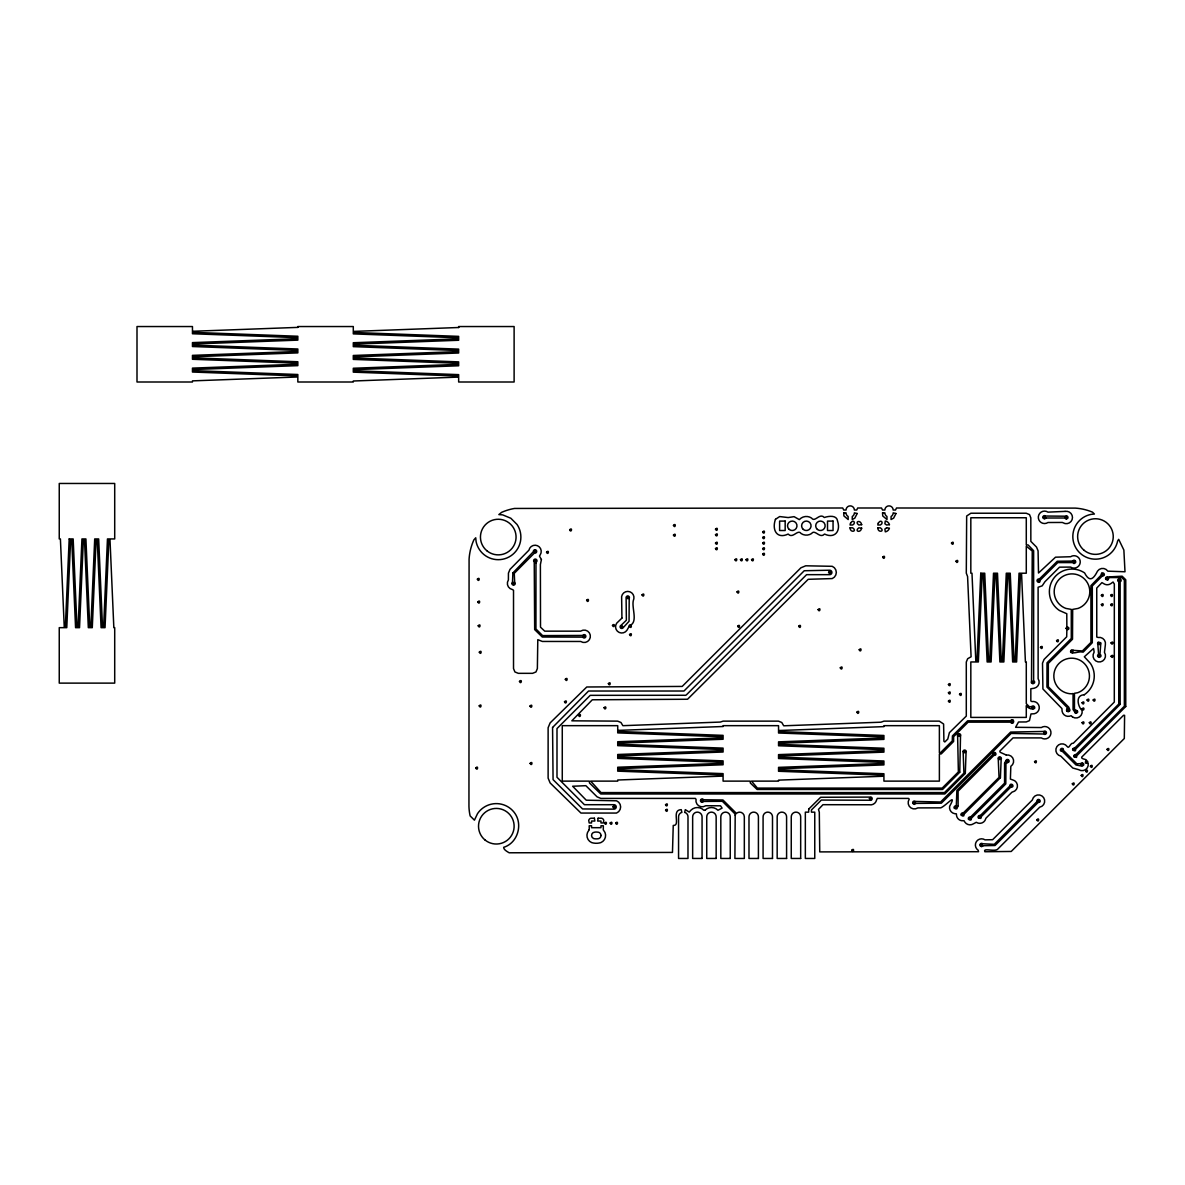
<?xml version="1.0" encoding="UTF-8"?>
<svg xmlns="http://www.w3.org/2000/svg" width="1185" height="1185" viewBox="0 0 1185 1185"><rect width="100%" height="100%" fill="white"/><g stroke="black" fill="none" stroke-linecap="round" stroke-linejoin="round"><path stroke-width="1.5" d="M704.897 810.318L703.875 810.259A9.139 9.139 0 0 0 690.899 810.214L689.226 812.095L685.285 809.651L684.678 812.421L685.626 812.762A4.71 4.71 0 0 1 687.996 816.85L687.981 858.458L678.561 858.458L678.561 816.865A4.71 4.71 0 0 1 680.916 812.762L681.864 812.421L681.256 809.651C670.903 809.947 681.049 825.812 673.243 825.441L672.473 852.43L509.18 852.785C507.447 851.763 503.507 849.704 503.669 847.319C517.312 843.202 522.926 825.397 515.134 813.68A22.619 22.619 0 0 0 477.525 813.636L474.43 820.168L470.149 815.932A48.378 48.378 0 0 1 468.949 806.259L469.082 559.202A54.88 54.88 0 0 1 473.882 539.871L475.733 537.797L476.074 541.456A22.619 22.619 0 0 0 506.899 557.972A22.619 22.619 0 0 0 517.075 524.511L510.839 518.26L502.692 514.883L498.855 514.586L501.714 512.305A54.88 54.88 0 0 1 514.468 508.454L842.698 507.995L843.735 510.024L846.046 510.024A4.162 4.162 0 0 1 850.208 505.876A4.162 4.162 0 0 1 854.37 510.024L856.681 510.024L857.703 507.995L881.521 507.995L882.544 510.024L884.869 510.024A4.147 4.147 0 0 1 889.017 505.876A4.147 4.147 0 0 1 893.164 510.024L895.504 510.024L896.527 507.995L1075.388 508.113A53.192 53.192 0 0 1 1092.496 512.157L1094.392 514.023L1091.044 514.379A22.619 22.619 0 0 0 1072.869 538.02A22.619 22.619 0 0 0 1093.948 559.127A22.619 22.619 0 0 0 1117.618 540.997L1118.684 539.323L1123.869 550.062L1124.995 571.777L1107.827 571.155A6.221 6.221 0 0 0 1097.488 571.155C1093.755 578.532 1089.756 582.99 1084.571 572.888A22.619 22.619 0 0 0 1053.184 579.109A22.619 22.619 0 0 0 1059.405 610.482L1066.781 613.726L1066.855 626.791L1068.603 627.561A1.659 1.659 0 0 1 1068.603 629.235L1066.855 630.02L1066.693 636.804L1044.059 659.438L1042.504 663.185L1042.918 688.974L1061.908 708.541L1062.115 711.356A6.221 6.221 0 0 0 1069.418 716.244L1071.166 715.71L1072.514 716.955M1101.576 573.333L1101.102 575.169L1090.926 585.642L1090.926 642.418L1082.394 650.95L1073.343 650.358M1071.181 650.358L1070.81 650.802A1.659 1.659 0 0 0 1070.81 652.476C1074.173 654.076 1078.987 650.906 1083.179 652.135L1092.303 642.714L1092.303 585.938L1102.08 576.177L1104.094 575.436A1.659 1.659 0 0 0 1104.094 573.777L1103.724 573.333A1.659 1.659 0 0 0 1101.591 573.333M1066.767 709.311L1067.522 707.889L1046.947 687.078L1047.007 662.83L1071.284 638.493L1071.284 609.386L1065.893 608.423A17.819 17.819 0 0 1 1057.701 581.05A17.819 17.819 0 0 1 1086.275 581.05A17.819 17.819 0 0 1 1078.083 608.423L1072.677 609.386L1072.514 639.219L1048.325 663.407L1048.325 686.737L1068.707 707.104L1069.655 709.311A1.659 1.659 0 0 1 1069.655 710.985L1068.218 711.815L1066.767 710.985M1013.056 722.746L1013.427 722.302A1.703 1.703 0 0 0 1013.427 720.628L1013.056 720.184M980.321 815.561L1009.635 786.262L1010.183 784.618A1.659 1.659 0 0 1 1012.331 784.633L1012.701 785.062A1.659 1.659 0 0 1 1012.701 786.736L1010.494 787.373L981.298 816.569L980.824 818.405L978.306 817.961A1.659 1.659 0 0 1 978.306 816.287L978.677 815.843A1.659 1.659 0 0 1 980.306 815.561M1006.213 755.008L1000.184 752.297L999.799 751.142L1013.027 737.899L1041.304 737.899A6.221 6.221 0 0 0 1049.421 736.833A6.221 6.221 0 0 0 1049.436 728.642A6.221 6.221 0 0 0 1041.319 727.546L1015.589 727.309L1018.537 721.991L1026.225 721.946L1029.439 720.658L1030.994 713.933L1034.253 713.755A6.221 6.221 0 0 0 1039.156 706.453A6.221 6.221 0 0 0 1031.854 701.55L1030.832 701.002L1030.832 688.766L1034.149 688.248A6.221 6.221 0 0 0 1038.134 678.709L1038.104 587.271L1042.193 585.834L1044.963 581.687L1059.523 567.156L1070.573 567.082A6.221 6.221 0 0 0 1078.706 566.015A6.221 6.221 0 0 0 1078.72 557.824A6.221 6.221 0 0 0 1070.603 556.728L1055.524 557.187L1038.504 573.007L1038.075 550.832L1036.519 547.085L1030.846 541.382L1030.817 517.83L1029.528 514.601L1026.21 513.224L970.9 513.224L966.664 516.008L966.293 573.155L967.582 576.532L971.093 656.771L967.671 658.712L966.293 662.03L966.293 716.096L949.392 732.671L947.778 739.07L944.83 741.958L943.912 741.292L943.601 724.02L939.305 721.132L883.995 721.132L880.929 722.198L783.715 725.798L781.789 722.509L778.486 721.132L723.161 721.132L720.302 722.065L622.866 725.679L620.97 722.509L617.652 721.132L571.851 720.821L592.307 699.787L687.537 699.254L808.214 579.302L832.226 578.576A6.636 6.636 0 0 0 832.226 566.312L805.741 565.793L800.912 567.793L682.19 686.426L586.768 686.989L550.121 722.909L548.122 727.738L548.122 778.13L550.121 782.944L580.961 813.058L616.541 813.058A6.636 6.636 0 0 0 616.541 800.793L586.249 800.201L572.666 786.247L585.879 785.685L597.092 796.853L600.825 798.409L695.373 798.409L696.039 799.312A6.221 6.221 0 0 0 703.342 806.704L705.801 805.726L720.524 805.8L722.095 808.126L717.962 810.259A9.139 9.139 0 0 0 704.986 810.214M1084.201 694.81C1075.106 694.958 1077.817 706.571 1082.083 710.57A6.221 6.221 0 0 1 1072.514 716.955M1084.201 694.795A22.619 22.619 0 0 0 1090.467 663.437L1084.334 656.786L1093.562 648.447L1094.14 652.076L1093.162 654.55A6.221 6.221 0 0 0 1100.465 661.867A6.221 6.221 0 0 0 1104.464 652.342L1105.368 644.788A6.221 6.221 0 0 0 1098.065 637.471L1096.762 637.026L1096.747 588.056L1101.946 582.605L1103.798 583.716A6.221 6.221 0 0 0 1110.7 583.716L1113.056 582.013L1114.33 584.042L1114.3 702.083L1073.299 743.262C1070.396 742.225 1069.122 749.616 1067.226 746.58A6.221 6.221 0 0 0 1056.901 746.58A6.221 6.221 0 0 0 1060.812 756.134L1072.81 768.043L1078.617 769.643A6.221 6.221 0 0 0 1088.171 765.688L1088.171 763.481L1085.623 763.081A1.659 1.659 0 0 1 1085.623 761.422C1089.385 758.8 1080.838 759.778 1081.638 757.185L1123.543 715.281L1124.595 715.325L1124.313 738.492L1011.22 851.467L984.868 851.734C982.469 847.231 995.948 852.637 998.244 848.608L1039.704 807.192A6.221 6.221 0 0 0 1043.659 797.653A6.221 6.221 0 0 0 1033.335 797.638L1032.268 800.068L992.645 839.691L985.046 839.854A6.221 6.221 0 0 0 976.425 841.557A6.221 6.221 0 0 0 978.129 850.193L978.588 851.704L819.739 851.896L819.309 812.214L818.465 809.429L822.968 804.689L869.286 804.763A6.221 6.221 0 0 0 876.604 799.875L877.3 798.409L908.495 798.409L909.191 799.149L908.273 801.49A6.221 6.221 0 0 0 917.812 807.903L940.801 807.844C946.785 805.193 957.302 791.965 949.644 806.318A6.221 6.221 0 0 0 954.517 813.636L956.369 813.843L956.576 815.784A6.221 6.221 0 0 0 961.45 820.672L964.101 820.761L964.827 822.079A6.221 6.221 0 0 0 973.448 823.797L976.292 822.301A6.221 6.221 0 0 0 984.928 820.583L985.979 818.154L1011.931 792.217L1014.701 791.076A6.206 6.206 0 0 0 1012.494 779.819L1010.39 779.093L1010.835 766.31A6.192 6.192 0 0 0 1006.258 755.052M1013.042 722.761A1.703 1.703 0 0 1 1011.368 723.057L1010.479 722.154L968.145 722.154L953.658 736.64L953.599 741.484L941.26 753.882L939.379 754.09L939.379 781.122L883.921 781.122L883.921 773.746L779.389 769.88L779.389 768.769L883.921 764.903L883.921 760.992L779.389 757.126L779.389 756.015L883.921 752.134L883.921 748.239L779.389 744.373L779.389 743.262L883.921 739.381L883.921 735.485L779.389 731.604L779.389 730.508L883.921 726.627L883.921 725.664L939.379 725.664L939.379 752.697L940.475 752.697L952.281 740.906L952.429 735.9L967.612 720.821L1010.479 720.776L1011.412 719.902A1.703 1.703 0 0 1 1013.042 720.169M1066.781 710.985A1.659 1.659 0 0 1 1066.781 709.311M1071.181 650.358A1.659 1.659 0 0 1 1073.314 650.358M535.975 563.245L535.946 628.954L542.597 635.604L582.724 635.456A1.674 1.674 0 0 1 585.242 635.012A1.674 1.674 0 0 1 585.242 637.574A1.674 1.674 0 0 1 582.724 637.13L542.286 637.026L534.672 629.605L534.242 562.016A1.674 1.674 0 0 1 534.094 559.601A1.674 1.674 0 0 1 536.524 559.601A1.674 1.674 0 0 1 536.39 562.016L535.975 563.245M541.412 559.527L540.39 564.564L540.508 627.191L544.73 631.161L580.502 631.161L582.961 630.183A6.221 6.221 0 0 1 590.263 637.5A6.221 6.221 0 0 1 580.709 641.47L542.36 641.455L537.797 639.663L537.368 668.562L535.975 671.954L532.583 673.332L518.304 673.332L514.912 671.954L513.52 668.562L513.52 590.234L512.35 589.523A6.221 6.221 0 0 1 508.395 579.969L508.439 573.125L509.994 569.378L528.94 550.181A6.221 6.221 0 0 1 537.427 545.692A6.221 6.221 0 0 1 540.197 554.876L539.456 556.12L541.412 559.527M629.205 598.455L629.057 621.281L623.221 627.635A1.674 1.674 0 0 1 620.496 627.872A1.674 1.674 0 0 1 621.192 625.221L626.376 620.229L626.11 597.907A1.674 1.674 0 0 1 628.05 595.981A1.674 1.674 0 0 1 629.205 598.455M69.189 538.938L65.353 626.835L64.242 626.835L60.405 538.938L59.25 538.938L59.25 483.465L114.708 483.465L114.708 538.938L107.465 538.938L103.613 626.835L102.502 626.835L98.666 538.938L94.711 538.938L90.86 626.835L89.749 626.835L85.912 538.938L81.943 538.938L78.106 626.835L76.995 626.835L73.159 538.938L69.189 538.938M70.626 539.767L66.775 627.665L59.25 627.665L59.25 683.123L114.708 683.123L114.708 627.665L113.834 627.665L109.998 539.767L108.887 539.767L105.035 627.665L101.08 627.665L97.244 539.767L96.133 539.767L92.282 627.665L88.327 627.665L84.49 539.767L83.38 539.767L79.528 627.665L75.573 627.665L71.722 539.767L70.626 539.767M552.566 727.471L553.069 779.626L582.561 808.94L614.008 809.148A2.222 2.222 0 0 0 616.23 806.926A2.222 2.222 0 0 0 614.008 804.704L584.427 804.704L556.994 777.271L556.994 728.582L590.234 695.343L684.412 695.269A2.222 2.222 0 0 0 686.559 694.691L806.585 574.666L829.678 574.666A2.222 2.222 0 0 0 831.9 572.444A2.222 2.222 0 0 0 829.678 570.222L804.245 570.74L683.967 691.018L588.56 691.033L552.566 727.471M980.765 573.214L976.929 661.126L975.818 661.126L971.981 573.214L970.826 573.214L970.826 517.756L1026.284 517.756L1026.284 544.804L1028.121 544.967L1033.631 550.699L1033.631 680.649L1034.387 681.301A1.659 1.659 0 0 1 1034.387 682.975L1032.935 683.819L1031.498 682.975A1.659 1.659 0 0 1 1031.513 681.301L1032.254 551.055L1026.284 546.181L1026.284 573.214L1019.041 573.214L1015.189 661.126L1014.079 661.126L1010.242 573.214L1006.287 573.214L1002.436 661.126L1001.325 661.126L997.489 573.214L993.519 573.214L989.682 661.126L988.571 661.126L984.735 573.214L980.765 573.214M982.202 574.058L978.351 661.956L970.826 661.956L970.826 717.414L1026.284 717.414L1026.284 705.638C1028.032 708.334 1032.046 709.874 1034.505 708.482A1.659 1.659 0 0 0 1034.505 706.823L1034.12 706.378A1.659 1.659 0 0 0 1032.002 706.378L1029.572 706.956L1026.284 703.683L1026.284 661.956L1025.41 661.956L1021.574 574.058L1020.463 574.058L1016.612 661.956L1012.657 661.956L1008.82 574.058L1007.709 574.058L1003.858 661.956L999.903 661.956L996.067 574.058L994.956 574.058L991.104 661.956L987.149 661.956L983.298 574.058L982.202 574.058M477.362 579.228C479.007 583.227 480.532 576.058 477.392 579.095M477.807 601.921C479.614 605.95 480.814 598.514 477.807 601.921M478.192 625.769C479.999 629.798 481.184 622.362 478.192 625.769M479.303 652.165C481.14 656.179 482.251 648.802 479.303 652.165M479.199 705.845C481.021 709.874 482.162 702.468 479.199 705.845M475.763 767.954C477.599 771.983 478.681 764.577 475.763 767.954M512.468 583.287C514.305 587.301 515.416 579.924 512.468 583.287M519.46 681.449C521.03 685.419 522.748 678.294 519.489 681.301M533.931 551.277C535.531 555.261 537.22 548.122 533.961 551.143M534.213 560.594C535.975 564.623 537.235 557.231 534.213 560.594M529.991 706.067C531.754 710.096 533.043 702.69 529.991 706.067M530.11 763.362C531.902 767.391 533.131 760 530.11 763.362M546.522 552.225C548.122 556.209 549.781 549.04 546.552 552.077M569.644 529.813C571.244 533.798 572.888 526.673 569.674 529.68M565.319 679.286C567.141 683.286 568.267 675.939 565.319 679.286M564.49 701.801C566.06 705.771 567.808 698.661 564.519 701.653M583.064 636.152C584.842 640.167 586.131 632.775 583.064 636.152M578.576 715.34C580.176 719.325 581.835 712.185 578.606 715.192M586.619 600.262C588.382 604.291 589.715 596.885 586.619 600.262M589.256 829.604L587.523 832.492A7.747 7.747 0 0 0 591.715 842.609A15.612 15.612 0 0 0 600.81 842.624A7.747 7.747 0 0 0 605.002 832.492L603.298 829.885L603.328 825.767L600.973 825.767L600.973 827.693L591.552 827.693L591.552 825.767L589.197 825.767L589.256 829.604M604.039 707.756C605.654 711.726 607.209 704.645 604.054 707.608M608.364 683.612C610.186 687.641 611.297 680.264 608.364 683.612M612.482 625.413C614.26 629.428 615.533 622.051 612.482 625.413M604.587 823.116C606.216 827.071 607.772 819.99 604.617 822.968M620.673 626.643C622.318 630.642 623.828 623.488 620.703 626.51M610.127 823.116C611.771 827.086 613.282 819.961 610.157 822.968M612.912 806.778C614.511 810.777 616.141 803.593 612.941 806.629M626.658 597.477C628.494 601.491 629.605 594.115 626.658 597.477M615.682 823.116C617.281 827.1 618.881 819.961 615.711 822.968M629.546 626.228C631.368 630.257 632.509 622.851 629.546 626.228M629.546 634.553C631.368 638.582 632.509 631.175 629.546 634.553M642.018 594.885C643.87 598.899 644.981 591.522 642.018 594.885M673.465 525.385C675.287 529.399 676.398 522.037 673.465 525.385M673.465 535.087C675.257 539.131 676.517 531.695 673.465 535.087M665.54 804.733C667.288 808.762 668.592 801.371 665.54 804.733M665.585 810.155C667.362 814.199 668.621 806.748 665.585 810.155M715.503 529.177C717.28 533.22 718.54 525.784 715.503 529.177M715.503 534.731C717.251 538.775 718.599 531.31 715.503 534.731M715.503 543.071C717.28 547.115 718.54 539.679 715.503 543.071M715.503 548.596C717.325 552.61 718.495 545.204 715.503 548.596M701.031 800.453C702.868 804.482 703.979 797.075 701.031 800.453M734.907 559.675C736.685 563.704 738.003 556.298 734.907 559.675M737.026 591.893C738.907 595.922 739.884 588.501 737.026 591.893M740.462 559.675C742.225 563.704 743.543 556.298 740.462 559.675M737.692 626.228C739.529 630.257 740.64 622.866 737.692 626.228M746.002 559.675C747.779 563.704 749.068 556.298 746.002 559.675M751.557 559.675C753.349 563.704 754.578 556.313 751.557 559.675M762.651 531.947C764.473 535.975 765.614 528.569 762.651 531.947M762.651 537.501C764.429 541.515 765.688 534.139 762.651 537.501M762.651 543.041C764.429 547.07 765.688 539.679 762.651 543.041M762.651 548.596C764.429 552.61 765.688 545.218 762.651 548.596M762.651 554.136C764.429 558.165 765.688 550.773 762.651 554.136M798.69 626.228C800.527 630.242 801.638 622.88 798.69 626.228M818.109 609.594C819.857 613.623 821.161 606.216 818.109 609.594M828.582 572.296C830.359 576.325 831.648 568.918 828.582 572.296M840.283 667.822C842.105 671.851 843.29 664.459 840.283 667.822M859.199 649.736C860.962 653.779 862.236 646.343 859.199 649.736M856.918 712.2C858.562 716.184 860.073 709.03 856.948 712.052M851.763 850.267C853.541 854.296 854.8 846.89 851.763 850.267M882.706 557.157C884.484 561.201 885.743 553.765 882.706 557.157M869.405 798.512C871.242 802.541 872.338 795.135 869.405 798.512M913.265 802.571C915.116 806.585 916.198 799.194 913.265 802.571M951.481 543.071C953.362 547.085 954.399 539.723 951.481 543.071M955.969 561.26C957.673 565.26 959.065 558.076 955.999 561.127M948.43 684.471C950.281 688.485 951.333 681.108 948.43 684.471M948.43 692.781C950.326 696.81 951.259 689.418 948.43 692.781M948.43 701.105C950.326 705.119 951.259 697.728 948.43 701.105M959.524 694.247C961.39 698.276 962.383 690.899 959.524 694.247M957.969 735.233C959.746 739.277 961.02 731.841 957.969 735.233M954.636 807.385C956.413 811.444 957.643 803.978 954.636 807.385M963.509 751.601C965.286 755.615 966.59 748.239 963.509 751.601M961.568 814.436C963.449 818.45 964.412 811.088 961.568 814.436M968.9 818.479C970.471 822.479 972.159 815.31 968.93 818.331M978.662 816.983C980.247 820.968 981.921 813.828 978.677 816.835M980.484 844.875C982.261 848.919 983.52 841.483 980.484 844.875M993.134 753.927C994.926 757.956 996.141 750.535 993.134 753.927M998.614 758.415C1000.392 762.459 1001.651 755.023 998.614 758.415M1006.332 760.963C1008.109 764.992 1009.398 757.6 1006.332 760.963M1010.879 721.324C1012.686 725.353 1013.886 717.932 1010.879 721.324M1010.153 785.759C1011.96 789.788 1013.16 782.367 1010.153 785.759M1037.645 580.502C1039.482 584.531 1040.593 577.139 1037.645 580.502M1031.839 681.997C1033.453 685.967 1035.068 678.857 1031.868 681.849M1043.437 517.178C1045.2 521.207 1046.474 513.772 1043.437 517.178M1031.957 707.504C1033.72 711.548 1034.979 704.112 1031.957 707.504M1040.489 647.306C1042.252 651.35 1043.541 643.914 1040.489 647.306M1034.564 761.659C1036.401 765.688 1037.482 758.296 1034.564 761.659M1037.393 800.956C1039.201 804.985 1040.371 797.564 1037.393 800.956M1036.831 819.813C1038.653 823.856 1039.793 816.391 1036.831 819.813M1043.659 732.582C1045.466 736.626 1046.681 729.19 1043.659 732.582M1056.576 640.655C1058.353 644.684 1059.612 637.249 1056.576 640.655M1065.167 517.341C1067.033 521.356 1068.1 513.979 1065.167 517.341M1066.056 628.257C1067.892 632.272 1069.003 624.91 1066.056 628.257M1072.929 561.764C1074.78 565.778 1075.876 558.416 1072.929 561.764M1060.96 749.898C1062.782 753.912 1063.923 746.506 1060.96 749.898M1067.107 710.008C1068.988 714.022 1069.951 706.645 1067.107 710.008M1071.166 651.498C1072.988 655.527 1074.099 648.136 1071.166 651.498M1074.869 711.637C1076.469 715.636 1078.098 708.467 1074.899 711.489M1073.21 749.35C1074.988 753.379 1076.247 745.972 1073.21 749.35M1072.321 783.818C1074.084 787.847 1075.373 780.441 1072.321 783.818M1074.321 756C1076.099 760.029 1077.358 752.623 1074.321 756M1082.083 702.764C1083.905 706.793 1085.016 699.402 1082.083 702.764M1082.083 708.867C1083.697 712.852 1085.297 705.712 1082.112 708.719M1082.083 722.731C1083.727 726.716 1085.253 719.547 1082.112 722.583M1080.972 764.325C1082.794 768.354 1083.994 760.933 1080.972 764.325M1081.194 775.42C1083.046 779.434 1084.156 772.042 1081.194 775.42M1087.075 699.994C1088.897 704.023 1090.007 696.632 1087.075 699.994M1085.964 762.103C1087.8 766.132 1088.926 758.726 1085.964 762.103M1085.638 770.976C1087.43 775.02 1088.689 767.569 1085.638 770.976M1089.296 722.731C1090.941 726.716 1092.451 719.547 1089.326 722.583M1093.177 699.994C1094.94 704.023 1096.214 696.632 1093.177 699.994M1101.546 574.458C1103.428 578.473 1104.39 571.111 1101.546 574.458M1098.169 643.425C1099.991 647.454 1101.132 640.048 1098.169 643.425M1101.339 595.329C1102.983 599.329 1104.509 592.144 1101.369 595.181M1090.407 766.206C1092.244 770.235 1093.355 762.829 1090.407 766.206M1101.339 604.617C1102.983 608.616 1104.494 601.447 1101.369 604.468M1098.169 655.631C1099.947 659.645 1101.235 652.254 1098.169 655.631M1106.153 578.399C1107.916 582.428 1109.234 575.021 1106.153 578.399M1110.641 595.329C1112.389 599.358 1113.693 591.952 1110.641 595.329M1110.641 604.617C1112.434 608.646 1113.619 601.254 1110.641 604.617M1111.041 642.907C1112.789 646.936 1114.093 639.544 1111.041 642.907M1111.086 656.223C1112.952 660.238 1114.019 652.861 1111.086 656.223M1107.042 749.35C1108.849 753.379 1110.064 745.957 1107.042 749.35M1118.359 580.235C1120.136 584.249 1121.425 576.858 1118.359 580.235M958.102 805.815L956.813 808.807L954.295 808.363A1.659 1.659 0 0 1 954.295 806.704L954.666 806.259A1.659 1.659 0 0 1 956.295 805.978L956.873 790.454L992.689 754.638L993.149 752.786A1.659 1.659 0 0 1 995.311 752.801L995.681 753.23A1.659 1.659 0 0 1 995.681 754.904L993.652 755.645L958.102 791.18L958.102 805.815M735.189 815.236L734.907 858.458L744.328 858.458L744.328 816.85A4.71 4.71 0 0 0 737.263 812.762L736.463 813.428L722.939 799.979L703.579 799.771A1.674 1.674 0 0 0 701.061 799.327A1.674 1.674 0 0 0 701.061 801.875A1.674 1.674 0 0 0 703.579 801.43L722.361 801.297L735.604 814.525L735.189 815.236M512.898 572.903L512.498 582.146A1.674 1.674 0 0 0 512.35 584.575A1.674 1.674 0 0 0 514.779 584.575A1.674 1.674 0 0 0 514.645 582.146L514.26 573.347L534.465 552.995A1.674 1.674 0 0 0 536.672 551.721A1.674 1.674 0 0 0 535.027 549.751A1.674 1.674 0 0 0 533.383 551.721L512.898 572.903M808.718 809.088L808.659 812.155L805.341 812.155L805.341 858.458L814.762 858.458L814.762 812.155L811.444 812.155L811.444 809.947L821.338 800.053L869.923 800.231A1.674 1.674 0 0 0 872.175 798.66A1.674 1.674 0 0 0 869.923 797.09L820.642 797.283L808.718 809.088M621.932 618.096L618.318 621.621A6.221 6.221 0 0 0 617.37 631.19A6.221 6.221 0 0 0 626.939 630.257L628.998 626.672A1.674 1.674 0 0 1 631.22 624.806C637.752 620.288 631.087 606.468 633.575 599.64L633.856 598.84A6.221 6.221 0 0 0 627.769 591.404A6.221 6.221 0 0 0 621.651 598.825L621.932 618.096M959.761 772.205L942.549 789.477L757.096 789.477L750.327 783.004L750.135 781.122L723.087 781.122L723.087 773.627L618.555 769.761L618.555 768.65L723.087 764.769L723.087 760.874L618.555 756.993L618.555 755.897L723.087 752.016L723.087 748.12L618.555 744.239L618.555 743.128L723.087 739.262L723.087 735.367L618.555 731.486L618.555 730.375L723.087 726.509L723.087 725.664L778.545 725.664L778.545 733.011L883.092 736.877L883.092 737.988L778.545 741.854L778.545 745.765L883.092 749.631L883.092 750.742L778.545 754.623L778.545 758.519L883.092 762.385L883.092 763.496L778.545 767.376L778.545 771.272L883.092 775.153L883.092 776.249L778.545 780.13L778.545 781.122L751.512 781.122L757.393 788.099L942.194 788.099L958.369 771.924L957.628 736.211A1.659 1.659 0 0 1 957.643 734.552L957.998 734.107A1.659 1.659 0 0 1 960.146 734.107L960.517 734.552A1.659 1.659 0 0 1 960.517 736.211L959.761 772.205M965.301 773.42L944.815 793.965L600.765 793.98L589.508 783.004L589.3 781.122L562.268 781.122L562.268 725.664L617.726 725.664L617.726 732.893L722.258 736.759L722.258 737.87L617.726 741.736L617.726 745.646L722.258 749.512L722.258 750.623L617.726 754.49L617.726 758.4L722.258 762.266L722.258 763.377L617.726 767.243L617.726 771.154L722.258 775.02L722.258 776.131L617.726 780.011L617.726 781.122L590.678 781.122L601.047 792.587L944.475 792.587L963.923 773.138L963.168 752.579A1.659 1.659 0 0 1 963.183 750.905L963.538 750.46A1.659 1.659 0 0 1 965.686 750.46L966.056 750.905A1.659 1.659 0 0 1 966.056 752.579L965.301 773.42M1000.407 777.701L964.22 814.006L963.746 815.858L961.228 815.413A1.659 1.659 0 0 1 961.228 813.74L961.598 813.295A1.674 1.674 0 0 1 963.242 813.014L999.029 777.404L998.274 759.392A1.659 1.659 0 0 1 998.288 757.733L998.644 757.289A1.659 1.659 0 0 1 1000.792 757.289L1001.162 757.733A1.659 1.659 0 0 1 1001.162 759.392L1000.407 777.701M1004.599 763.125L1004.569 783.181L970.559 817.058A1.659 1.659 0 0 0 968.915 817.354L968.545 817.783A1.659 1.659 0 0 0 968.545 819.457L971.063 819.901L971.537 818.065L1005.798 783.907L1005.961 763.57L1008.879 761.955A1.659 1.659 0 0 0 1008.879 760.281L1008.509 759.837A1.659 1.659 0 0 0 1006.376 759.837L1004.599 763.125M1120.151 704.349L1075.861 748.935L1075.388 750.772L1072.869 750.327A1.659 1.659 0 0 1 1072.869 748.653L1075.491 747.335L1118.758 704.068L1118.758 581.879L1118.003 581.213A1.659 1.659 0 0 1 1118.033 579.539L1118.373 579.095A1.659 1.659 0 0 1 1120.536 579.095L1120.906 579.539A1.659 1.659 0 0 1 1120.906 581.213L1120.151 581.879L1120.151 704.349M1125.75 706.512L1076.972 755.586L1076.498 757.422L1073.98 756.978A1.659 1.659 0 0 1 1073.98 755.319L1076.602 754.001L1124.358 706.23L1124.358 580.102L1121.825 577.569L1109.204 577.569L1107.827 580.117L1105.812 579.376A1.659 1.659 0 0 1 1105.812 577.702L1106.183 577.258A1.659 1.659 0 0 1 1107.812 576.976L1122.151 576.191L1125.75 579.761L1125.75 706.512M775.449 519.326C771.716 529.873 776.797 539.456 788.173 534.05C792.898 539.234 797.757 528.688 801.149 533.561A9.332 9.332 0 0 0 811.518 533.561C814.924 528.673 819.768 539.234 824.523 534.05C834.462 538.834 840.98 531.576 837.588 521.148C836.921 514.808 828.567 516.023 824.316 517.519C819.635 512.394 814.88 522.941 811.532 518.052A9.332 9.332 0 0 0 801.164 518.038L799.297 519.608L794.083 516.66L788.158 517.564L779.686 516.556L775.449 519.326M857.155 513.505L854.815 518.126L852.222 519.534L852.282 516.453A4.162 4.162 0 0 0 854.37 512.853L857.155 513.505M895.978 513.505L893.638 518.126L891.046 519.534L891.105 516.453A4.147 4.147 0 0 0 893.179 512.853L895.978 513.505M915.872 803.4L914.376 804.378L912.924 803.548A1.659 1.659 0 0 1 912.924 801.875L913.294 801.43A1.659 1.659 0 0 1 915.427 801.43L940.579 802.008L1010.612 732.078L1043.674 731.456A1.659 1.659 0 0 1 1045.822 731.456L1046.207 731.9A1.659 1.659 0 0 1 1046.207 733.574L1045.822 734.019A1.659 1.659 0 0 1 1043.704 734.004L1011.131 733.426L941.364 803.193L915.872 803.4M1046.029 518.008L1044.533 518.986L1043.081 518.156A1.659 1.659 0 0 1 1043.081 516.482L1043.452 516.038A1.659 1.659 0 0 1 1045.585 516.038L1065.197 516.201A1.659 1.659 0 0 1 1067.344 516.216L1067.715 516.645A1.659 1.659 0 0 1 1067.715 518.319L1066.278 519.149L1064.708 518.008L1046.029 518.008M1072.588 561.068L1057.242 561.26L1039.319 579.08A1.659 1.659 0 0 0 1037.675 579.391L1037.29 579.82A1.659 1.659 0 0 0 1037.305 581.494L1038.164 582.22A1.659 1.659 0 0 0 1039.808 581.939L1040.282 580.087L1057.775 562.594L1072.543 562.594L1074.04 563.571L1075.476 562.742A1.659 1.659 0 0 0 1075.476 561.068L1075.106 560.624A1.659 1.659 0 0 0 1072.988 560.638L1072.588 561.068M983.076 845.72L981.58 846.697L980.143 845.853A1.659 1.659 0 0 1 980.143 844.194L980.513 843.75A1.659 1.659 0 0 1 982.646 843.75L994.274 844.327L1036.934 801.667L1037.408 799.816A1.659 1.659 0 0 1 1039.556 799.831L1039.926 800.26A1.659 1.659 0 0 1 1039.926 801.934L1037.912 802.675L995.044 845.512L983.076 845.72M1080.631 763.629L1076.78 763.777L1063.597 750.594L1063.138 748.757A1.659 1.659 0 0 0 1060.975 748.757L1060.605 749.201A1.659 1.659 0 0 0 1060.605 750.875L1062.634 751.601L1076.039 765.006L1082.083 766.132L1083.52 765.303A1.659 1.659 0 0 0 1083.52 763.629L1082.083 762.799L1080.631 763.629M1074.425 711.222L1075.402 713.355L1077.417 712.615A1.659 1.659 0 0 0 1077.417 710.956L1074.454 709.282L1074.454 693.299L1077.743 692.721A17.819 17.819 0 0 0 1084.601 663.763A17.819 17.819 0 0 0 1055.287 668.933A17.819 17.819 0 0 0 1071.655 693.803L1073.062 693.551L1073.062 709.622L1074.425 711.222M850.534 523.148L850.045 524.999L852.667 524.999C856.37 523.192 853.289 518.556 850.534 523.148M861.688 528.154C860.399 533.694 854.104 530.969 858.844 527.829L861.688 528.154M878.263 523.148L877.774 524.999L880.396 524.999C884.099 523.192 881.018 518.556 878.263 523.148M850.045 527.829C850.075 533.324 857.822 531.384 852.667 527.829L850.045 527.829M861.688 524.674L858.844 524.999C854.104 521.859 860.399 519.134 861.688 524.674M877.774 527.829C877.804 533.324 885.551 531.384 880.396 527.829L877.774 527.829M889.431 524.674L886.573 524.999L884.884 523.77L885.299 521A5.229 5.229 0 0 1 889.431 524.674M882.544 512.853L882.736 515.949L887.002 519.534L886.943 516.453A4.147 4.147 0 0 1 884.884 512.853L882.544 512.853M843.735 512.853L843.913 515.949L848.179 519.534L848.119 516.453A4.162 4.162 0 0 1 846.046 512.853L843.735 512.853M886.573 527.829L884.884 529.058L885.299 531.828A5.229 5.229 0 0 0 889.431 528.154L886.573 527.829M1098.199 642.285L1097.828 642.729A1.659 1.659 0 0 0 1097.843 644.403L1098.569 654.268L1097.828 654.935A1.659 1.659 0 0 0 1097.843 656.608L1099.265 657.438L1100.717 656.608A1.659 1.659 0 0 0 1100.717 654.935L1099.961 654.268L1100.717 644.403A1.659 1.659 0 0 0 1100.717 642.729L1098.199 642.285M598.129 818.213L597.67 821.042L600.973 821.042L600.973 822.953L603.328 822.953L603.787 820.479A2.874 2.874 0 0 0 601.536 818.213L598.129 818.213M1065.063 511.387L1047.984 512.142A6.221 6.221 0 0 0 1039.867 513.209A6.221 6.221 0 0 0 1039.852 521.415A6.221 6.221 0 0 0 1047.97 522.511L1062.308 522.452L1065.048 523.577A6.221 6.221 0 0 0 1072.484 517.49A6.221 6.221 0 0 0 1065.063 511.387M297.835 327.386L193.288 331.252L193.288 332.363L297.835 336.244L297.835 340.139L193.288 344.005L193.288 345.116L297.835 348.997L297.835 352.893L193.288 356.774L193.288 357.87L297.835 361.751L297.835 365.647L193.288 369.527L193.288 370.638L297.835 374.504L297.835 382L353.293 382L353.293 381.007L457.825 377.126L457.825 376.015L353.293 372.149L353.293 368.254L457.825 364.373L457.825 363.262L353.293 359.396L353.293 355.485L457.825 351.619L457.825 350.508L353.293 346.642L353.293 342.732L457.825 338.866L457.825 337.755L353.293 333.889L353.293 326.542L297.835 326.542L297.835 327.386M458.654 327.504L354.122 331.385L354.122 332.481L458.654 336.362L458.654 340.258L354.122 344.139L354.122 345.25L458.654 349.116L458.654 353.011L354.122 356.892L354.122 358.003L458.654 361.869L458.654 365.78L354.122 369.646L354.122 370.757L458.654 374.623L458.654 382L514.112 382L514.112 326.542L458.654 326.542L458.654 327.504M297.005 338.747L192.459 342.613L192.459 346.524L297.005 350.39L297.005 351.501L192.459 355.367L192.459 359.277L297.005 363.143L297.005 364.254L192.459 368.12L192.459 372.031L297.005 375.897L297.005 377.008L192.459 380.874L192.459 382L137.001 382L137.001 326.542L192.459 326.542L192.459 333.755L297.005 337.636L297.005 338.747M785.166 521.089L779.612 521.089L779.612 530.524L785.166 530.524L785.166 521.089M833.055 521.089L827.515 521.089L827.515 530.524L833.055 530.524L833.055 521.089M594.381 818.213L590.989 818.213A2.874 2.874 0 0 0 588.723 820.479L589.197 822.953L591.552 822.953L591.552 821.042L594.855 821.042L594.381 818.213M702.068 858.458L692.647 858.458L692.647 816.865A4.71 4.71 0 0 1 697.358 812.125A4.71 4.71 0 0 1 702.068 816.85L702.068 858.458M716.155 858.458L706.734 858.458L706.734 816.865A4.71 4.71 0 0 1 711.444 812.125A4.71 4.71 0 0 1 716.155 816.85L716.155 858.458M730.241 858.458L720.821 858.458L720.821 816.865A4.71 4.71 0 0 1 725.531 812.125A4.71 4.71 0 0 1 730.241 816.85L730.241 858.458M758.415 858.458L748.994 858.458L748.994 816.865A4.71 4.71 0 0 1 753.69 812.125A4.71 4.71 0 0 1 758.415 816.85L758.415 858.458M772.501 858.458L763.081 858.458L763.081 816.865A4.71 4.71 0 0 1 767.776 812.125A4.71 4.71 0 0 1 772.501 816.85L772.501 858.458M786.588 858.458L777.167 858.458L777.167 816.865A4.71 4.71 0 0 1 781.863 812.125A4.71 4.71 0 0 1 786.588 816.85L786.588 858.458M800.675 858.458L791.254 858.458L791.254 816.865A4.71 4.71 0 0 1 795.95 812.125A4.71 4.71 0 0 1 800.675 816.85L800.675 858.458M600.988 835.455A3.333 3.333 0 0 0 597.67 832.137A11.376 11.376 0 0 0 594.855 832.122A3.333 3.333 0 0 0 593.715 838.58A11.406 11.406 0 0 0 597.67 838.787A3.333 3.333 0 0 0 600.988 835.455M803.297 529.428A4.725 4.725 0 0 0 810.999 526.629A4.725 4.725 0 0 0 804.719 521.356A4.725 4.725 0 0 0 803.297 529.428M817.383 529.428A4.725 4.725 0 0 0 825.086 526.629A4.725 4.725 0 0 0 818.805 521.356A4.725 4.725 0 0 0 817.383 529.428M789.21 529.428A4.725 4.725 0 0 0 796.913 526.629A4.725 4.725 0 0 0 790.632 521.356A4.725 4.725 0 0 0 789.21 529.428M484.872 839.869A17.819 17.819 0 0 0 513.86 829.322A17.819 17.819 0 0 0 490.234 809.488A17.819 17.819 0 0 0 484.872 839.869M486.813 550.714A17.819 17.819 0 0 0 515.801 540.153A17.819 17.819 0 0 0 492.175 520.319A17.819 17.819 0 0 0 486.813 550.714M1083.994 550.21A17.819 17.819 0 0 0 1112.982 539.664A17.819 17.819 0 0 0 1089.356 519.815A17.819 17.819 0 0 0 1083.994 550.21"/></g></svg>
